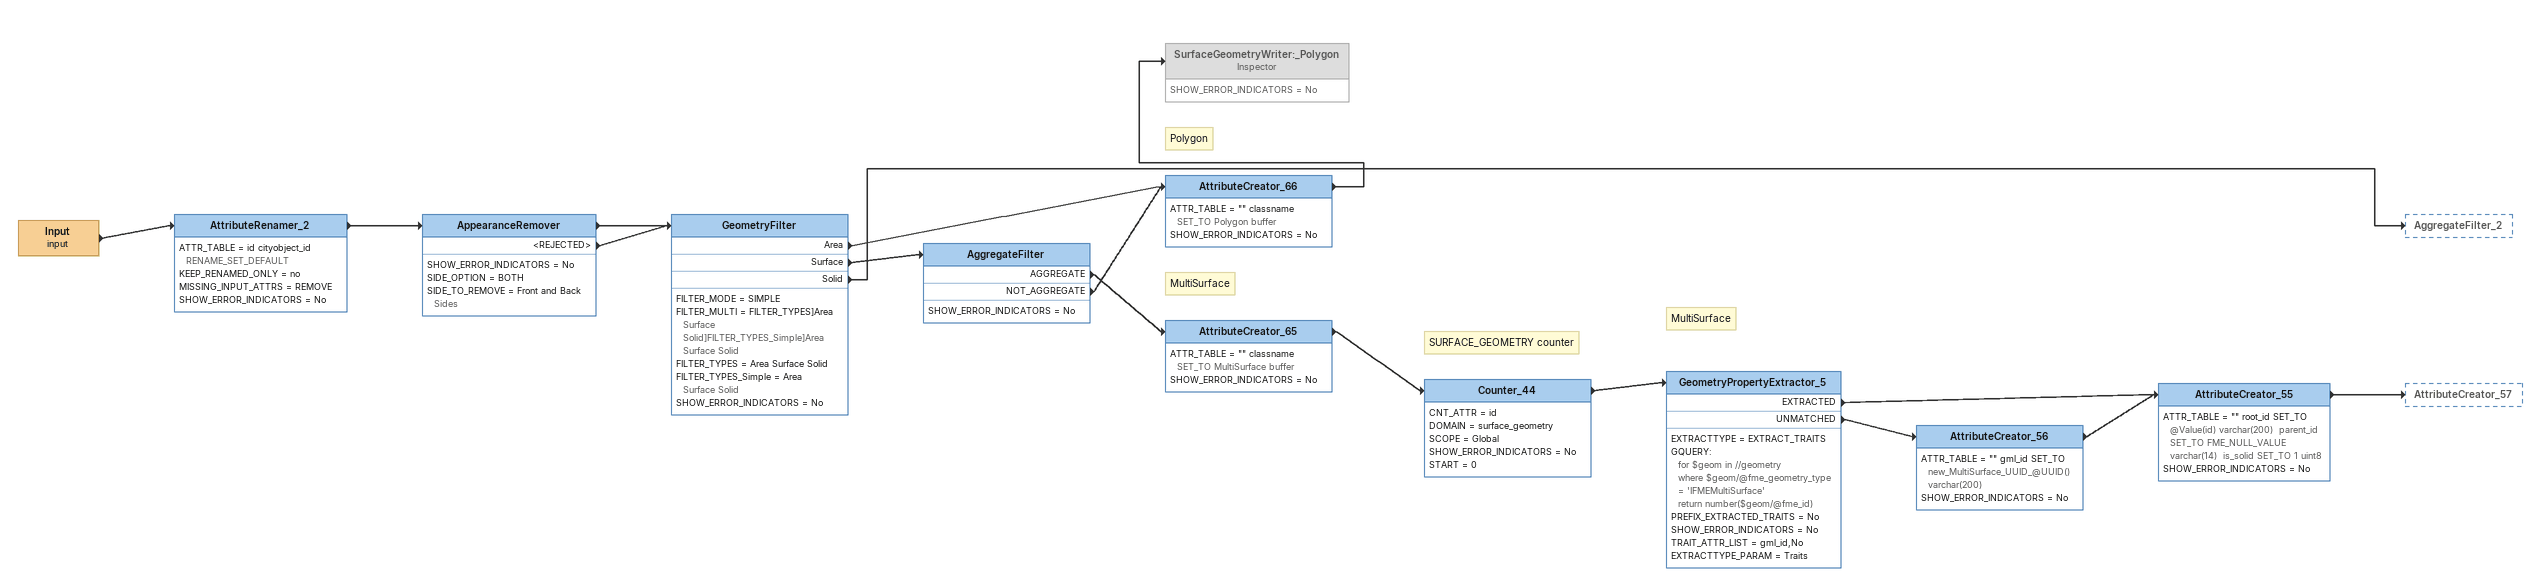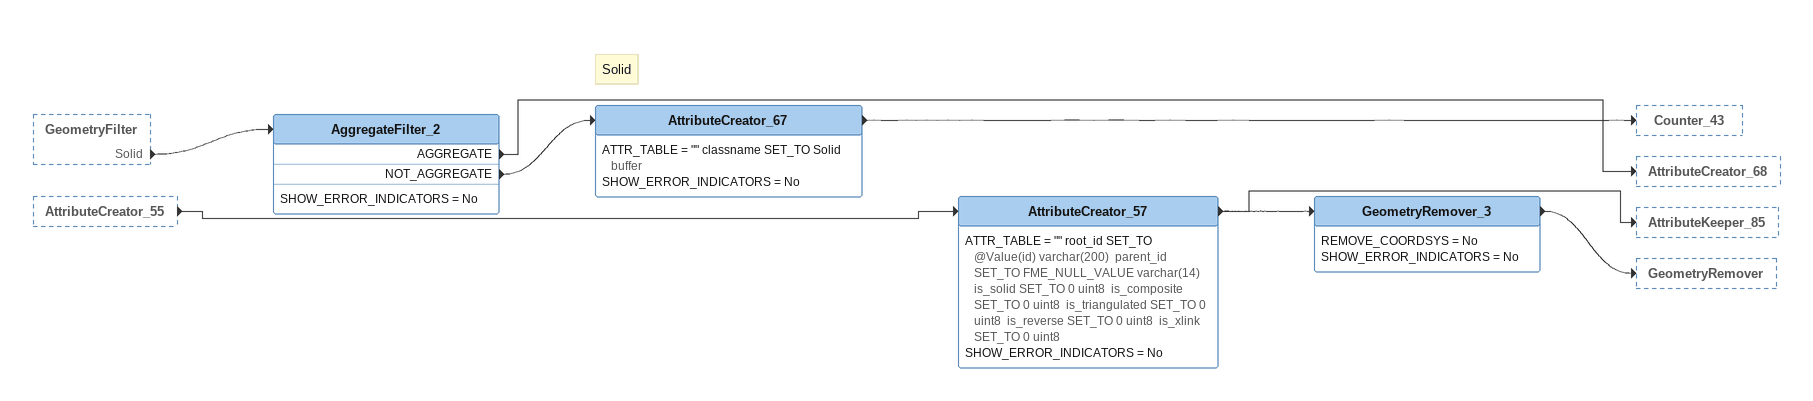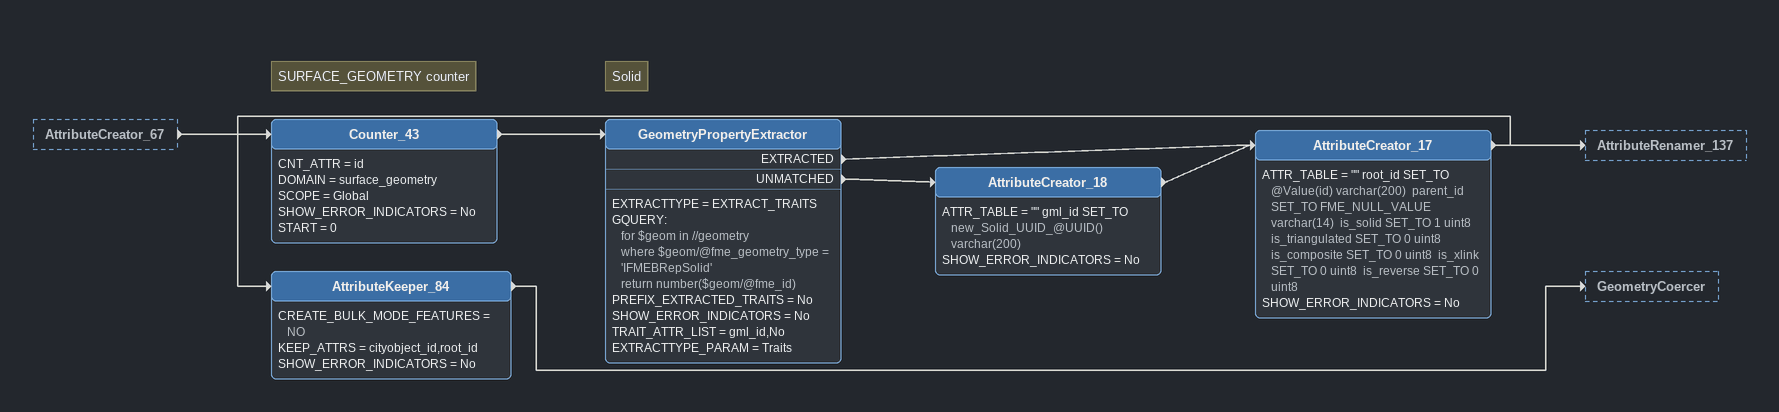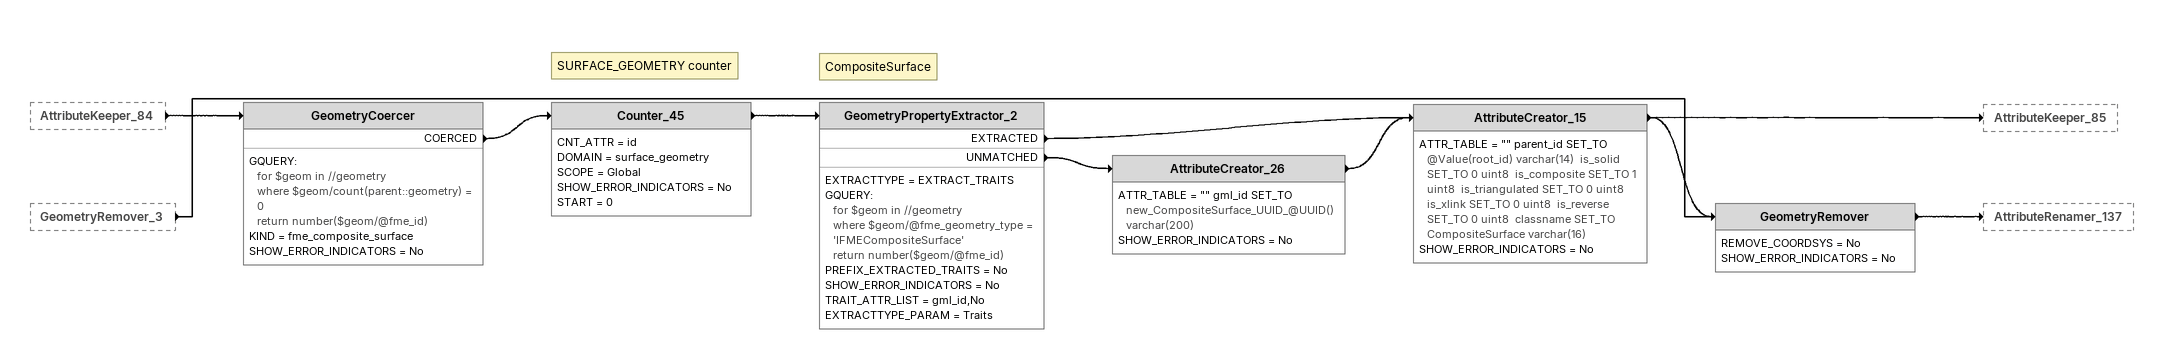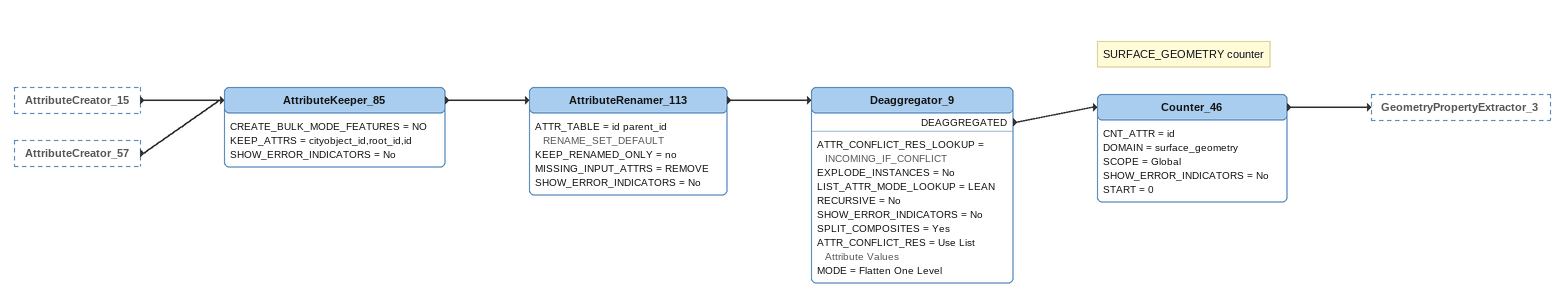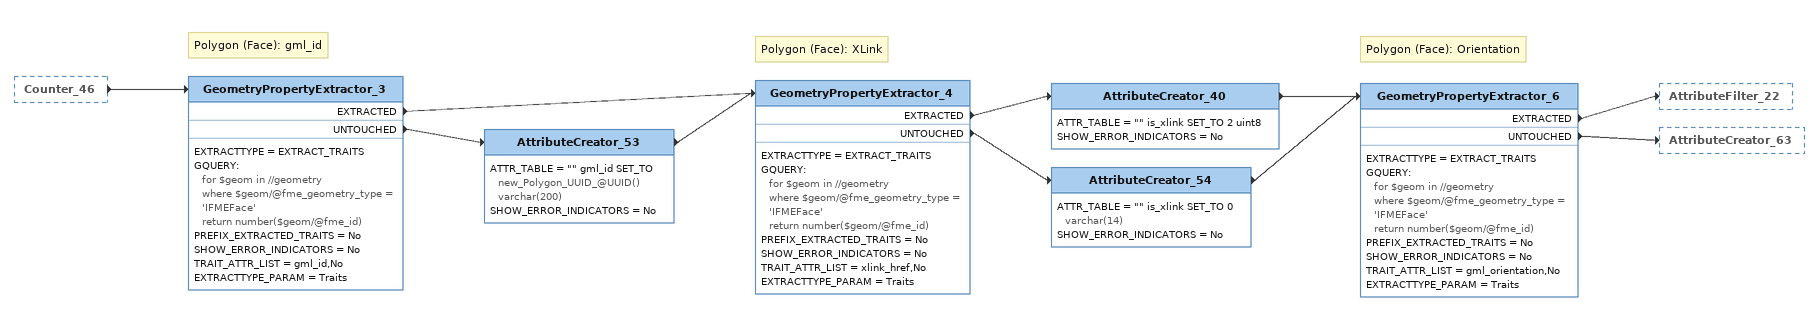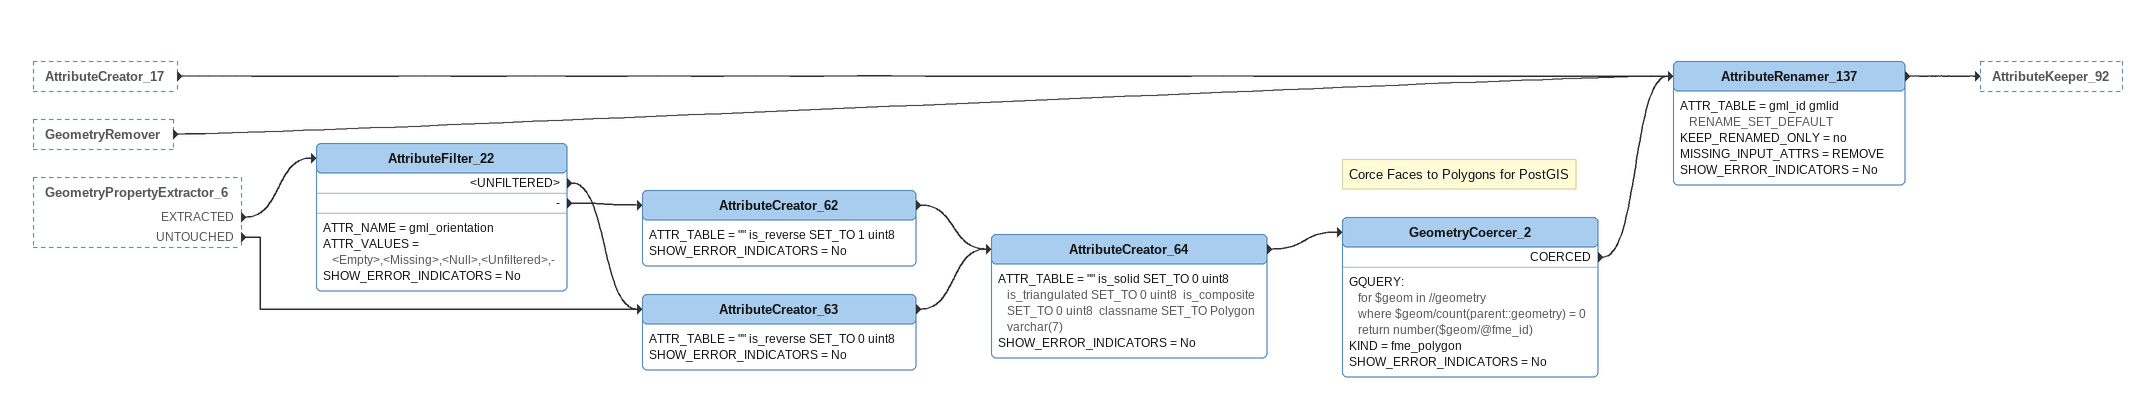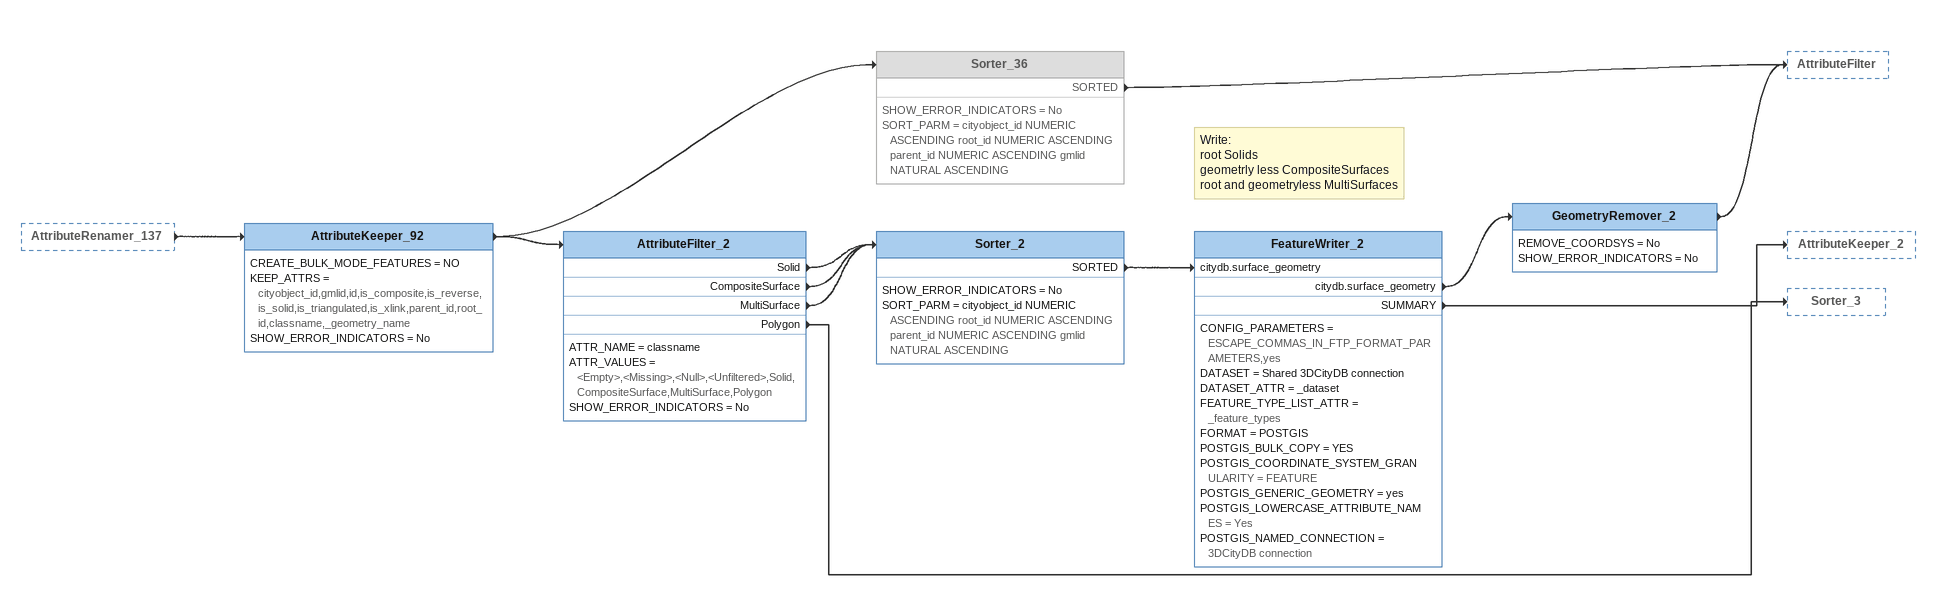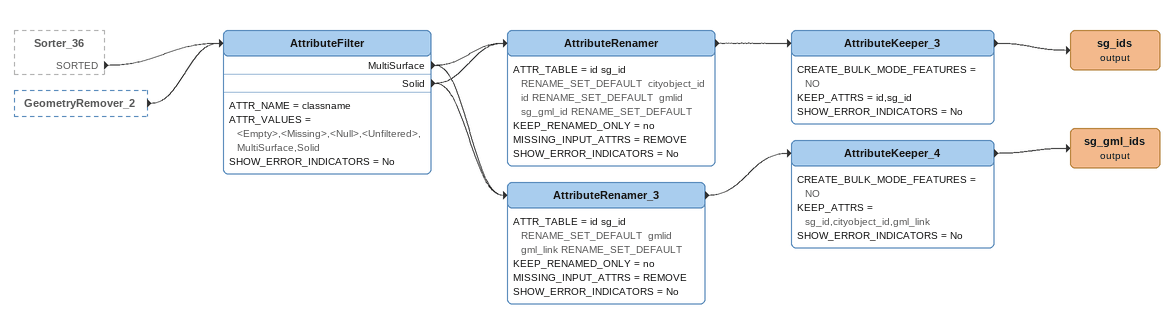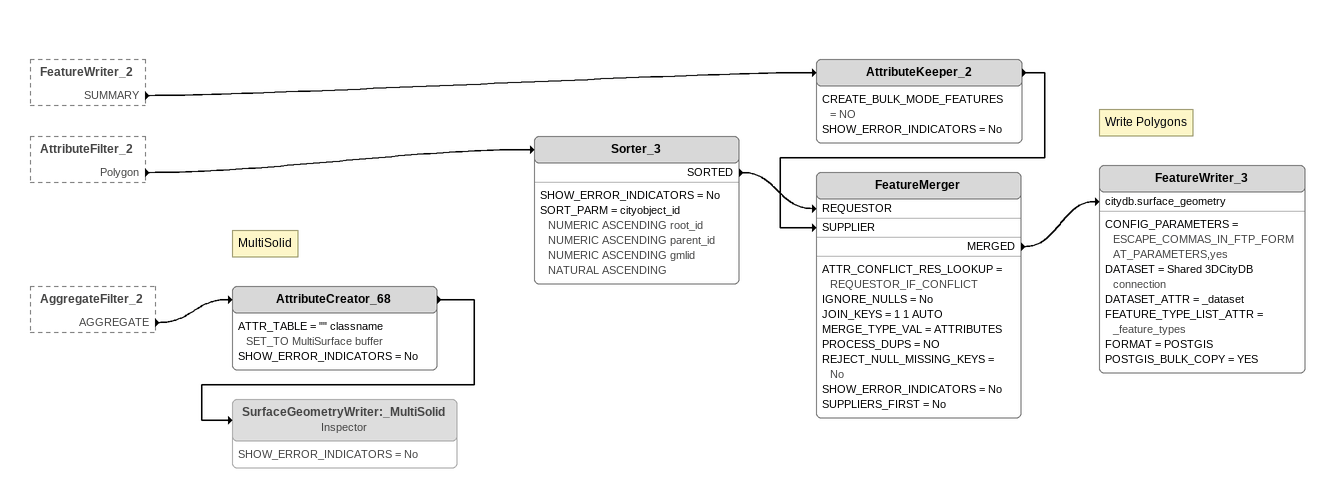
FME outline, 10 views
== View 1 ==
Input (input)
    -> AttributeRenamer_2
AttributeRenamer_2
    ATTR_TABLE = id cityobject_id RENAME_SET_DEFAULT
    KEEP_RENAMED_ONLY = no
    MISSING_INPUT_ATTRS = REMOVE
    SHOW_ERROR_INDICATORS = No
    -> AppearanceRemover
AppearanceRemover
    SHOW_ERROR_INDICATORS = No
    SIDE_OPTION = BOTH
    SIDE_TO_REMOVE = Front and Back Sides
    -> GeometryFilter
    <REJECTED> -> GeometryFilter
GeometryFilter
    FILTER_MODE = SIMPLE
    FILTER_MULTI = FILTER_TYPES]Area Surface Solid]FILTER_TYPES_Simple]Area Surface Solid
    FILTER_TYPES = Area Surface Solid
    FILTER_TYPES_Simple = Area Surface Solid
    SHOW_ERROR_INDICATORS = No
    Area -> AttributeCreator_66
    Surface -> AggregateFilter
    Solid -> AggregateFilter_2
AggregateFilter
    SHOW_ERROR_INDICATORS = No
    AGGREGATE -> AttributeCreator_65
    NOT_AGGREGATE -> AttributeCreator_66
Note: Polygon
AttributeCreator_66
    ATTR_TABLE = "" classname SET_TO Polygon buffer
    SHOW_ERROR_INDICATORS = No
    -> SurfaceGeometryWriter:_Polygon
SurfaceGeometryWriter:_Polygon: Inspector [off]
    SHOW_ERROR_INDICATORS = No
Note: MultiSurface
AttributeCreator_65
    ATTR_TABLE = "" classname SET_TO MultiSurface buffer
    SHOW_ERROR_INDICATORS = No
    -> Counter_44
Note: SURFACE_GEOMETRY counter
Counter_44
    CNT_ATTR = id
    DOMAIN = surface_geometry
    SCOPE = Global
    SHOW_ERROR_INDICATORS = No
    START = 0
    -> GeometryPropertyExtractor_5
Note: MultiSurface
GeometryPropertyExtractor_5
    EXTRACTTYPE = EXTRACT_TRAITS
    GQUERY:
      for $geom in //geometry
      where $geom/@fme_geometry_type = 'IFMEMultiSurface'
      return number($geom/@fme_id)
    PREFIX_EXTRACTED_TRAITS = No
    SHOW_ERROR_INDICATORS = No
    TRAIT_ATTR_LIST = gml_id,No
    EXTRACTTYPE_PARAM = Traits
    EXTRACTED -> AttributeCreator_55
    UNMATCHED -> AttributeCreator_56
AttributeCreator_56
    ATTR_TABLE = "" gml_id SET_TO new_MultiSurface_UUID_@UUID() varchar(200)
    SHOW_ERROR_INDICATORS = No
    -> AttributeCreator_55
AttributeCreator_55
    ATTR_TABLE = "" root_id SET_TO @Value(id) varchar(200)  parent_id SET_TO FME_NULL_VALUE varchar(14)  is_solid SET_TO 1 uint8
    SHOW_ERROR_INDICATORS = No
    -> AttributeCreator_57

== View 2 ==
GeometryFilter [outside]
    Solid -> AggregateFilter_2
AttributeCreator_55 [outside]
    -> AttributeCreator_57
AttributeCreator_57
    ATTR_TABLE = "" root_id SET_TO @Value(id) varchar(200)  parent_id SET_TO FME_NULL_VALUE varchar(14)  is_solid SET_TO 0 uint8  is_composite SET_TO 0 uint8  is_triangulated SET_TO 0 uint8  is_reverse SET_TO 0 uint8  is_xlink SET_TO 0 uint8
    SHOW_ERROR_INDICATORS = No
    -> AttributeKeeper_85
    -> GeometryRemover_3
GeometryRemover_3
    REMOVE_COORDSYS = No
    SHOW_ERROR_INDICATORS = No
    -> GeometryRemover
AggregateFilter_2
    SHOW_ERROR_INDICATORS = No
    AGGREGATE -> AttributeCreator_68
    NOT_AGGREGATE -> AttributeCreator_67
Note: Solid
AttributeCreator_67
    ATTR_TABLE = "" classname SET_TO Solid buffer
    SHOW_ERROR_INDICATORS = No
    -> Counter_43

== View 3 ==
AttributeCreator_67 [outside]
    -> Counter_43
Note: SURFACE_GEOMETRY counter
Counter_43
    CNT_ATTR = id
    DOMAIN = surface_geometry
    SCOPE = Global
    SHOW_ERROR_INDICATORS = No
    START = 0
    -> GeometryPropertyExtractor
Note: Solid
GeometryPropertyExtractor
    EXTRACTTYPE = EXTRACT_TRAITS
    GQUERY:
      for $geom in //geometry
      where $geom/@fme_geometry_type = 'IFMEBRepSolid'
      return number($geom/@fme_id)
    PREFIX_EXTRACTED_TRAITS = No
    SHOW_ERROR_INDICATORS = No
    TRAIT_ATTR_LIST = gml_id,No
    EXTRACTTYPE_PARAM = Traits
    EXTRACTED -> AttributeCreator_17
    UNMATCHED -> AttributeCreator_18
AttributeCreator_18
    ATTR_TABLE = "" gml_id SET_TO new_Solid_UUID_@UUID() varchar(200)
    SHOW_ERROR_INDICATORS = No
    -> AttributeCreator_17
AttributeCreator_17
    ATTR_TABLE = "" root_id SET_TO @Value(id) varchar(200)  parent_id SET_TO FME_NULL_VALUE varchar(14)  is_solid SET_TO 1 uint8  is_triangulated SET_TO 0 uint8  is_composite SET_TO 0 uint8  is_xlink SET_TO 0 uint8  is_reverse SET_TO 0 uint8
    SHOW_ERROR_INDICATORS = No
    -> AttributeKeeper_84
    -> AttributeRenamer_137
AttributeKeeper_84
    CREATE_BULK_MODE_FEATURES = NO
    KEEP_ATTRS = cityobject_id,root_id
    SHOW_ERROR_INDICATORS = No
    -> GeometryCoercer

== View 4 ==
AttributeKeeper_84 [outside]
    -> GeometryCoercer
GeometryRemover_3 [outside]
    -> GeometryRemover
GeometryCoercer
    GQUERY:
      for $geom in //geometry
      where $geom/count(parent::geometry) = 0
      return number($geom/@fme_id)
    KIND = fme_composite_surface
    SHOW_ERROR_INDICATORS = No
    COERCED -> Counter_45
Note: SURFACE_GEOMETRY counter
Counter_45
    CNT_ATTR = id
    DOMAIN = surface_geometry
    SCOPE = Global
    SHOW_ERROR_INDICATORS = No
    START = 0
    -> GeometryPropertyExtractor_2
Note: CompositeSurface
GeometryPropertyExtractor_2
    EXTRACTTYPE = EXTRACT_TRAITS
    GQUERY:
      for $geom in //geometry
      where $geom/@fme_geometry_type = 'IFMECompositeSurface'
      return number($geom/@fme_id)
    PREFIX_EXTRACTED_TRAITS = No
    SHOW_ERROR_INDICATORS = No
    TRAIT_ATTR_LIST = gml_id,No
    EXTRACTTYPE_PARAM = Traits
    EXTRACTED -> AttributeCreator_15
    UNMATCHED -> AttributeCreator_26
AttributeCreator_26
    ATTR_TABLE = "" gml_id SET_TO new_CompositeSurface_UUID_@UUID() varchar(200)
    SHOW_ERROR_INDICATORS = No
    -> AttributeCreator_15
AttributeCreator_15
    ATTR_TABLE = "" parent_id SET_TO @Value(root_id) varchar(14)  is_solid SET_TO 0 uint8  is_composite SET_TO 1 uint8  is_triangulated SET_TO 0 uint8  is_xlink SET_TO 0 uint8  is_reverse SET_TO 0 uint8  classname SET_TO CompositeSurface varchar(16)
    SHOW_ERROR_INDICATORS = No
    -> GeometryRemover
    -> AttributeKeeper_85
GeometryRemover
    REMOVE_COORDSYS = No
    SHOW_ERROR_INDICATORS = No
    -> AttributeRenamer_137

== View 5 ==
AttributeCreator_15 [outside]
    -> AttributeKeeper_85
AttributeCreator_57 [outside]
    -> AttributeKeeper_85
AttributeKeeper_85
    CREATE_BULK_MODE_FEATURES = NO
    KEEP_ATTRS = cityobject_id,root_id,id
    SHOW_ERROR_INDICATORS = No
    -> AttributeRenamer_113
AttributeRenamer_113
    ATTR_TABLE = id parent_id RENAME_SET_DEFAULT
    KEEP_RENAMED_ONLY = no
    MISSING_INPUT_ATTRS = REMOVE
    SHOW_ERROR_INDICATORS = No
    -> Deaggregator_9
Deaggregator_9
    ATTR_CONFLICT_RES_LOOKUP = INCOMING_IF_CONFLICT
    EXPLODE_INSTANCES = No
    LIST_ATTR_MODE_LOOKUP = LEAN
    RECURSIVE = No
    SHOW_ERROR_INDICATORS = No
    SPLIT_COMPOSITES = Yes
    ATTR_CONFLICT_RES = Use List Attribute Values
    MODE = Flatten One Level
    DEAGGREGATED -> Counter_46
Note: SURFACE_GEOMETRY counter
Counter_46
    CNT_ATTR = id
    DOMAIN = surface_geometry
    SCOPE = Global
    SHOW_ERROR_INDICATORS = No
    START = 0
    -> GeometryPropertyExtractor_3

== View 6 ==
Counter_46 [outside]
    -> GeometryPropertyExtractor_3
Note: Polygon (Face): gml_id
GeometryPropertyExtractor_3
    EXTRACTTYPE = EXTRACT_TRAITS
    GQUERY:
      for $geom in //geometry
      where $geom/@fme_geometry_type = 'IFMEFace'
      return number($geom/@fme_id)
    PREFIX_EXTRACTED_TRAITS = No
    SHOW_ERROR_INDICATORS = No
    TRAIT_ATTR_LIST = gml_id,No
    EXTRACTTYPE_PARAM = Traits
    EXTRACTED -> GeometryPropertyExtractor_4
    UNTOUCHED -> AttributeCreator_53
AttributeCreator_53
    ATTR_TABLE = "" gml_id SET_TO new_Polygon_UUID_@UUID() varchar(200)
    SHOW_ERROR_INDICATORS = No
    -> GeometryPropertyExtractor_4
Note: Polygon (Face): XLink
GeometryPropertyExtractor_4
    EXTRACTTYPE = EXTRACT_TRAITS
    GQUERY:
      for $geom in //geometry
      where $geom/@fme_geometry_type = 'IFMEFace'
      return number($geom/@fme_id)
    PREFIX_EXTRACTED_TRAITS = No
    SHOW_ERROR_INDICATORS = No
    TRAIT_ATTR_LIST = xlink_href,No
    EXTRACTTYPE_PARAM = Traits
    EXTRACTED -> AttributeCreator_40
    UNTOUCHED -> AttributeCreator_54
AttributeCreator_40
    ATTR_TABLE = "" is_xlink SET_TO 2 uint8
    SHOW_ERROR_INDICATORS = No
    -> GeometryPropertyExtractor_6
AttributeCreator_54
    ATTR_TABLE = "" is_xlink SET_TO 0 varchar(14)
    SHOW_ERROR_INDICATORS = No
    -> GeometryPropertyExtractor_6
Note: Polygon (Face): Orientation
GeometryPropertyExtractor_6
    EXTRACTTYPE = EXTRACT_TRAITS
    GQUERY:
      for $geom in //geometry
      where $geom/@fme_geometry_type = 'IFMEFace'
      return number($geom/@fme_id)
    PREFIX_EXTRACTED_TRAITS = No
    SHOW_ERROR_INDICATORS = No
    TRAIT_ATTR_LIST = gml_orientation,No
    EXTRACTTYPE_PARAM = Traits
    EXTRACTED -> AttributeFilter_22
    UNTOUCHED -> AttributeCreator_63

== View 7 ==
AttributeCreator_17 [outside]
    -> AttributeRenamer_137
GeometryRemover [outside]
    -> AttributeRenamer_137
GeometryPropertyExtractor_6 [outside]
    EXTRACTED -> AttributeFilter_22
    UNTOUCHED -> AttributeCreator_63
AttributeFilter_22
    ATTR_NAME = gml_orientation
    ATTR_VALUES = <Empty>,<Missing>,<Null>,<Unfiltered>,-
    SHOW_ERROR_INDICATORS = No
    <UNFILTERED> -> AttributeCreator_63
    - -> AttributeCreator_62
AttributeCreator_62
    ATTR_TABLE = "" is_reverse SET_TO 1 uint8
    SHOW_ERROR_INDICATORS = No
    -> AttributeCreator_64
AttributeCreator_63
    ATTR_TABLE = "" is_reverse SET_TO 0 uint8
    SHOW_ERROR_INDICATORS = No
    -> AttributeCreator_64
AttributeCreator_64
    ATTR_TABLE = "" is_solid SET_TO 0 uint8  is_triangulated SET_TO 0 uint8  is_composite SET_TO 0 uint8  classname SET_TO Polygon varchar(7)
    SHOW_ERROR_INDICATORS = No
    -> GeometryCoercer_2
Note: Corce Faces to Polygons for PostGIS
GeometryCoercer_2
    GQUERY:
      for $geom in //geometry
      where $geom/count(parent::geometry) = 0
      return number($geom/@fme_id)
    KIND = fme_polygon
    SHOW_ERROR_INDICATORS = No
    COERCED -> AttributeRenamer_137
AttributeRenamer_137
    ATTR_TABLE = gml_id gmlid RENAME_SET_DEFAULT
    KEEP_RENAMED_ONLY = no
    MISSING_INPUT_ATTRS = REMOVE
    SHOW_ERROR_INDICATORS = No
    -> AttributeKeeper_92

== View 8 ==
AttributeRenamer_137 [outside]
    -> AttributeKeeper_92
AttributeKeeper_92
    CREATE_BULK_MODE_FEATURES = NO
    KEEP_ATTRS = cityobject_id,gmlid,id,is_composite,is_reverse,is_solid,is_triangulated,is_xlink,parent_id,root_id,classname,_geometry_name
    SHOW_ERROR_INDICATORS = No
    -> Sorter_36
    -> AttributeFilter_2
Sorter_36 [off]
    SHOW_ERROR_INDICATORS = No
    SORT_PARM = cityobject_id NUMERIC ASCENDING root_id NUMERIC ASCENDING parent_id NUMERIC ASCENDING gmlid NATURAL ASCENDING
    SORTED -> AttributeFilter
AttributeFilter_2
    ATTR_NAME = classname
    ATTR_VALUES = <Empty>,<Missing>,<Null>,<Unfiltered>,Solid,CompositeSurface,MultiSurface,Polygon
    SHOW_ERROR_INDICATORS = No
    Solid -> Sorter_2
    CompositeSurface -> Sorter_2
    MultiSurface -> Sorter_2
    Polygon -> Sorter_3
Sorter_2
    SHOW_ERROR_INDICATORS = No
    SORT_PARM = cityobject_id NUMERIC ASCENDING root_id NUMERIC ASCENDING parent_id NUMERIC ASCENDING gmlid NATURAL ASCENDING
    SORTED -> FeatureWriter_2 [citydb.surface_geometry]
Note: Write: / root Solids / geometrly less CompositeSurfaces / root and geometryless MultiSurfaces
FeatureWriter_2
    CONFIG_PARAMETERS = ESCAPE_COMMAS_IN_FTP_FORMAT_PARAMETERS,yes
    DATASET = Shared 3DCityDB connection
    DATASET_ATTR = _dataset
    FEATURE_TYPE_LIST_ATTR = _feature_types
    FORMAT = POSTGIS
    POSTGIS_BULK_COPY = YES
    POSTGIS_COORDINATE_SYSTEM_GRANULARITY = FEATURE
    POSTGIS_GENERIC_GEOMETRY = yes
    POSTGIS_LOWERCASE_ATTRIBUTE_NAMES = Yes
    POSTGIS_NAMED_CONNECTION = 3DCityDB connection
    citydb.surface_geometry -> GeometryRemover_2
    SUMMARY -> AttributeKeeper_2
GeometryRemover_2
    REMOVE_COORDSYS = No
    SHOW_ERROR_INDICATORS = No
    -> AttributeFilter

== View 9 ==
Sorter_36 [outside]
    SORTED -> AttributeFilter
GeometryRemover_2 [outside]
    -> AttributeFilter
AttributeFilter
    ATTR_NAME = classname
    ATTR_VALUES = <Empty>,<Missing>,<Null>,<Unfiltered>,MultiSurface,Solid
    SHOW_ERROR_INDICATORS = No
    MultiSurface -> AttributeRenamer
    MultiSurface -> AttributeRenamer_3
    Solid -> AttributeRenamer
    Solid -> AttributeRenamer_3
AttributeRenamer
    ATTR_TABLE = id sg_id RENAME_SET_DEFAULT  cityobject_id id RENAME_SET_DEFAULT  gmlid sg_gml_id RENAME_SET_DEFAULT
    KEEP_RENAMED_ONLY = no
    MISSING_INPUT_ATTRS = REMOVE
    SHOW_ERROR_INDICATORS = No
    -> AttributeKeeper_3
AttributeKeeper_3
    CREATE_BULK_MODE_FEATURES = NO
    KEEP_ATTRS = id,sg_id
    SHOW_ERROR_INDICATORS = No
    -> sg_ids (output)
sg_ids (output)
AttributeRenamer_3
    ATTR_TABLE = id sg_id RENAME_SET_DEFAULT  gmlid gml_link RENAME_SET_DEFAULT
    KEEP_RENAMED_ONLY = no
    MISSING_INPUT_ATTRS = REMOVE
    SHOW_ERROR_INDICATORS = No
    -> AttributeKeeper_4
AttributeKeeper_4
    CREATE_BULK_MODE_FEATURES = NO
    KEEP_ATTRS = sg_id,cityobject_id,gml_link
    SHOW_ERROR_INDICATORS = No
    -> sg_gml_ids (output)
sg_gml_ids (output)

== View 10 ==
FeatureWriter_2 [outside]
    SUMMARY -> AttributeKeeper_2
AttributeFilter_2 [outside]
    Polygon -> Sorter_3
AggregateFilter_2 [outside]
    AGGREGATE -> AttributeCreator_68
AttributeKeeper_2
    CREATE_BULK_MODE_FEATURES = NO
    SHOW_ERROR_INDICATORS = No
    -> FeatureMerger [SUPPLIER]
Sorter_3
    SHOW_ERROR_INDICATORS = No
    SORT_PARM = cityobject_id NUMERIC ASCENDING root_id NUMERIC ASCENDING parent_id NUMERIC ASCENDING gmlid NATURAL ASCENDING
    SORTED -> FeatureMerger [REQUESTOR]
FeatureMerger
    ATTR_CONFLICT_RES_LOOKUP = REQUESTOR_IF_CONFLICT
    IGNORE_NULLS = No
    JOIN_KEYS = 1 1 AUTO
    MERGE_TYPE_VAL = ATTRIBUTES
    PROCESS_DUPS = NO
    REJECT_NULL_MISSING_KEYS = No
    SHOW_ERROR_INDICATORS = No
    SUPPLIERS_FIRST = No
    MERGED -> FeatureWriter_3 [citydb.surface_geometry]
Note: Write Polygons
FeatureWriter_3
    CONFIG_PARAMETERS = ESCAPE_COMMAS_IN_FTP_FORMAT_PARAMETERS,yes
    DATASET = Shared 3DCityDB connection
    DATASET_ATTR = _dataset
    FEATURE_TYPE_LIST_ATTR = _feature_types
    FORMAT = POSTGIS
    POSTGIS_BULK_COPY = YES
Note: MultiSolid
AttributeCreator_68
    ATTR_TABLE = "" classname SET_TO MultiSurface buffer
    SHOW_ERROR_INDICATORS = No
    -> SurfaceGeometryWriter:_MultiSolid
SurfaceGeometryWriter:_MultiSolid: Inspector [off]
    SHOW_ERROR_INDICATORS = No
